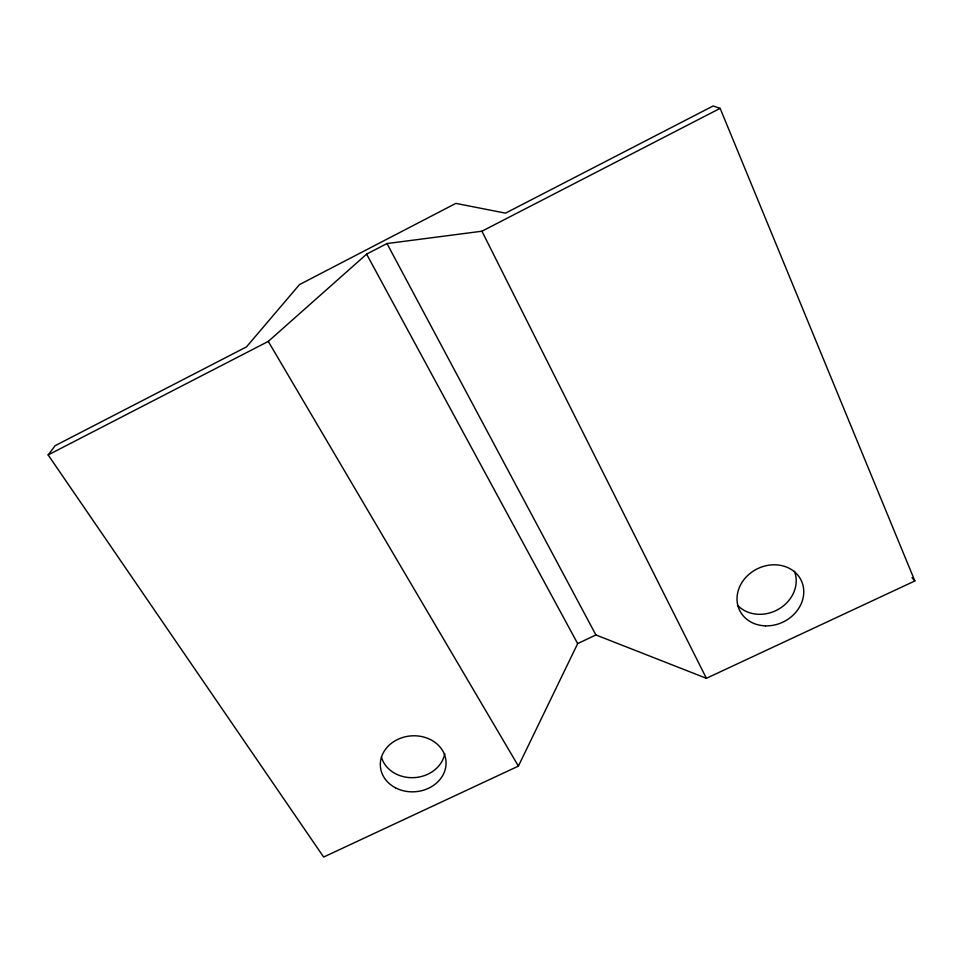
<?xml version="1.0" encoding="UTF-8"?>
<svg xmlns="http://www.w3.org/2000/svg" width="963" height="963" viewBox="0 0 963 963"><rect width="100%" height="100%" fill="white"/><g stroke="black" fill="none" stroke-linecap="round" stroke-linejoin="round"><path stroke-width="1.44" d="M518.395 766.103L577.668 643.609L595.892 634.942L706.397 678.301L914.85 580.954L720.131 108.35L713.162 105.954L505.527 213.148L455.848 203.386L299.493 284.591L246.492 346.885L55.144 445.676L48.15 454.933L323.652 857.046L518.395 766.103L268.28 341.408L366.614 254.136L386.994 243.555L481.921 231.216L720.131 108.35M48.15 454.933L268.28 341.408M911.973 577.716L914.85 580.954M366.614 254.136L577.668 643.609M386.994 243.555L595.892 634.942M481.921 231.216L706.397 678.301M794.415 571.3A33.597 29.143 -26.3 0 1 778.971 608.953A33.597 29.143 -26.3 0 1 737.465 605.137M444.786 753.523A32.321 27.626 -4.5 0 1 414.186 777.623A32.321 27.626 -4.5 0 1 381.444 757.074M765.404 625.854A34.223 29.564 -26.2 0 0 801.469 580.99A34.223 29.564 -26.2 0 0 744.315 579.172A34.223 29.564 -26.2 0 0 765.404 625.854M395.42 787.77A32.911 27.999 -4.5 0 0 446.038 764.405A32.911 27.999 -4.5 0 0 398.104 739.235A32.911 27.999 -4.5 0 0 395.42 787.77"/></g></svg>
